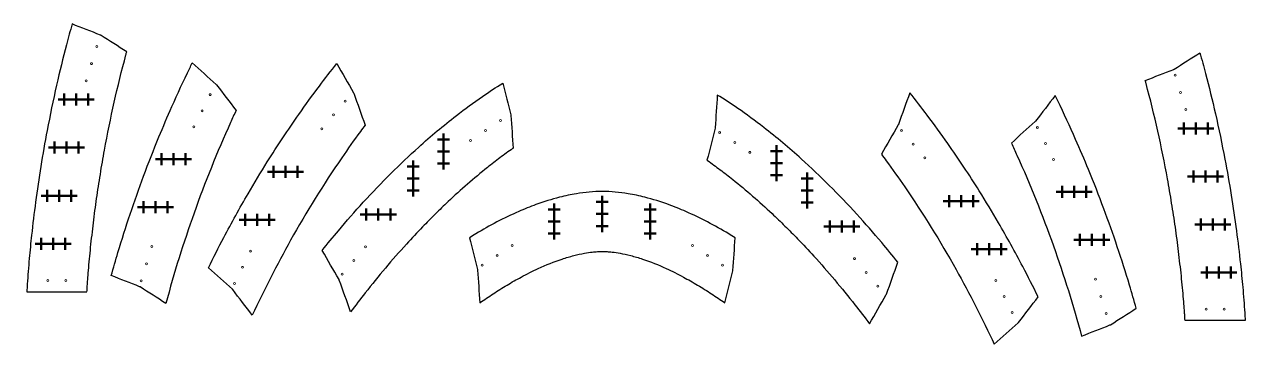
# Model space of a CAD drawing. Header units: inches. Extents: x -1683 to 11264, y -1696 to 865.
# Drawn here: x 6988 to 7395.5, y -1501.4 to -1394.7 of the extents above; entities that cross this region are included whole.
import ezdxf

# ---------------------------------------------------------------- set-up
doc = ezdxf.new("R2010")
doc.units = ezdxf.units.IN
doc.header["$MEASUREMENT"] = 0
doc.header["$PDMODE"] = 2
doc.header["$PDSIZE"] = 2
doc.layers.add('Drilling', color=3, linetype='Continuous', lineweight=13)
doc.layers.add('Engrave', color=4, linetype='Continuous', lineweight=50)

# ---------------------------------------------------------------- blocks, each defined once
blk = doc.blocks.new('*U1772')
at = {"layer": 'Engrave'}
blk.add_point((0, 0), dxfattribs=at)
blk = doc.blocks.new('*U1773')
at = {"layer": 'Engrave', "color": 0, "linetype": 'ByBlock', "lineweight": -2, "transparency": 16777216}
for p in [(0, 0), (4, 0), (8, 0)]:
    blk.add_blockref('*U1772', p, dxfattribs=at)
blk = doc.blocks.new('*U1774')
at = {"layer": 'Engrave'}
blk.add_point((0, 0), dxfattribs=at)
blk = doc.blocks.new('*U1775')
at = {"layer": 'Engrave', "color": 0, "linetype": 'ByBlock', "lineweight": -2, "transparency": 16777216}
for p in [(0, 0), (4, 0), (8, 0)]:
    blk.add_blockref('*U1774', p, dxfattribs=at)
blk = doc.blocks.new('*U1776')
at = {"layer": 'Engrave'}
blk.add_point((0, 0), dxfattribs=at)
blk = doc.blocks.new('*U1777')
at = {"layer": 'Engrave', "color": 0, "linetype": 'ByBlock', "lineweight": -2, "transparency": 16777216}
for p in [(0, 0), (4, 0), (8, 0)]:
    blk.add_blockref('*U1776', p, dxfattribs=at)
blk = doc.blocks.new('*U1778')
at = {"layer": 'Engrave'}
blk.add_point((0, 0), dxfattribs=at)
blk = doc.blocks.new('*U1779')
at = {"layer": 'Engrave', "color": 0, "linetype": 'ByBlock', "lineweight": -2, "transparency": 16777216}
for p in [(0, 0), (4, 0), (8, 0)]:
    blk.add_blockref('*U1778', p, dxfattribs=at)
blk = doc.blocks.new('*U1780')
at = {"layer": 'Engrave'}
blk.add_point((0, 0), dxfattribs=at)
blk = doc.blocks.new('*U1781')
at = {"layer": 'Engrave', "color": 0, "linetype": 'ByBlock', "lineweight": -2, "transparency": 16777216}
for p in [(0, 0), (4, 0), (8, 0)]:
    blk.add_blockref('*U1780', p, dxfattribs=at)
blk = doc.blocks.new('*U1782')
at = {"layer": 'Engrave'}
blk.add_point((0, 0), dxfattribs=at)
blk = doc.blocks.new('*U1783')
at = {"layer": 'Engrave', "color": 0, "linetype": 'ByBlock', "lineweight": -2, "transparency": 16777216}
for p in [(0, 0), (4, 0), (8, 0)]:
    blk.add_blockref('*U1782', p, dxfattribs=at)
blk = doc.blocks.new('*U1784')
at = {"layer": 'Engrave'}
blk.add_point((0, 0), dxfattribs=at)
blk = doc.blocks.new('*U1785')
at = {"layer": 'Engrave', "color": 0, "linetype": 'ByBlock', "lineweight": -2, "transparency": 16777216}
for p in [(0, 0), (4, 0), (8, 0)]:
    blk.add_blockref('*U1784', p, dxfattribs=at)
blk = doc.blocks.new('*U1786')
at = {"layer": 'Engrave'}
blk.add_point((0, 0), dxfattribs=at)
blk = doc.blocks.new('*U1787')
at = {"layer": 'Engrave', "color": 0, "linetype": 'ByBlock', "lineweight": -2, "transparency": 16777216}
for p in [(0, 0), (4, 0), (8, 0)]:
    blk.add_blockref('*U1786', p, dxfattribs=at)
blk = doc.blocks.new('*U1788')
at = {"layer": 'Engrave'}
blk.add_point((0, 0), dxfattribs=at)
blk = doc.blocks.new('*U1789')
at = {"layer": 'Engrave', "color": 0, "linetype": 'ByBlock', "lineweight": -2, "transparency": 16777216}
for p in [(0, 0), (4, 0), (8, 0)]:
    blk.add_blockref('*U1788', p, dxfattribs=at)
blk = doc.blocks.new('*U1790')
at = {"layer": 'Engrave'}
blk.add_point((0, 0), dxfattribs=at)
blk = doc.blocks.new('*U1791')
at = {"layer": 'Engrave', "color": 0, "linetype": 'ByBlock', "lineweight": -2, "transparency": 16777216}
for p in [(0, 0), (4, 0), (8, 0)]:
    blk.add_blockref('*U1790', p, dxfattribs=at)
blk = doc.blocks.new('*U1792')
at = {"layer": 'Engrave'}
blk.add_point((0, 0), dxfattribs=at)
blk = doc.blocks.new('*U1793')
at = {"layer": 'Engrave', "color": 0, "linetype": 'ByBlock', "lineweight": -2, "transparency": 16777216}
for p in [(0, 0), (4, 0), (8, 0)]:
    blk.add_blockref('*U1792', p, dxfattribs=at)
blk = doc.blocks.new('*U1794')
at = {"layer": 'Engrave'}
blk.add_point((0, 0), dxfattribs=at)
blk = doc.blocks.new('*U1795')
at = {"layer": 'Engrave', "color": 0, "linetype": 'ByBlock', "lineweight": -2, "transparency": 16777216}
for p in [(0, 0), (4, 0), (8, 0)]:
    blk.add_blockref('*U1794', p, dxfattribs=at)
blk = doc.blocks.new('*U1796')
at = {"layer": 'Engrave'}
blk.add_point((0, 0), dxfattribs=at)
blk = doc.blocks.new('*U1797')
at = {"layer": 'Engrave', "color": 0, "linetype": 'ByBlock', "lineweight": -2, "transparency": 16777216}
for p in [(0, 0), (4, 0), (8, 0)]:
    blk.add_blockref('*U1796', p, dxfattribs=at)
blk = doc.blocks.new('*U1798')
at = {"layer": 'Engrave'}
blk.add_point((0, 0), dxfattribs=at)
blk = doc.blocks.new('*U1799')
at = {"layer": 'Engrave', "color": 0, "linetype": 'ByBlock', "lineweight": -2, "transparency": 16777216}
for p in [(0, 0), (4, 0), (8, 0)]:
    blk.add_blockref('*U1798', p, dxfattribs=at)
blk = doc.blocks.new('*U1800')
at = {"layer": 'Engrave'}
blk.add_point((0, 0), dxfattribs=at)
blk = doc.blocks.new('*U1801')
at = {"layer": 'Engrave', "color": 0, "linetype": 'ByBlock', "lineweight": -2, "transparency": 16777216}
for p in [(0, 0), (4, 0), (8, 0)]:
    blk.add_blockref('*U1800', p, dxfattribs=at)
blk = doc.blocks.new('*U1802')
at = {"layer": 'Engrave'}
blk.add_point((0, 0), dxfattribs=at)
blk = doc.blocks.new('*U1803')
at = {"layer": 'Engrave', "color": 0, "linetype": 'ByBlock', "lineweight": -2, "transparency": 16777216}
for p in [(0, 0), (4, 0), (8, 0)]:
    blk.add_blockref('*U1802', p, dxfattribs=at)
blk = doc.blocks.new('*U1804')
at = {"layer": 'Engrave'}
blk.add_point((0, 0), dxfattribs=at)
blk = doc.blocks.new('*U1805')
at = {"layer": 'Engrave', "color": 0, "linetype": 'ByBlock', "lineweight": -2, "transparency": 16777216}
for p in [(0, 0), (4, 0), (8, 0)]:
    blk.add_blockref('*U1804', p, dxfattribs=at)
blk = doc.blocks.new('*U1806')
at = {"layer": 'Engrave'}
blk.add_point((0, 0), dxfattribs=at)
blk = doc.blocks.new('*U1807')
at = {"layer": 'Engrave', "color": 0, "linetype": 'ByBlock', "lineweight": -2, "transparency": 16777216}
for p in [(0, 0), (4, 0), (8, 0)]:
    blk.add_blockref('*U1806', p, dxfattribs=at)
blk = doc.blocks.new('*U1808')
at = {"layer": 'Engrave'}
blk.add_point((0, 0), dxfattribs=at)
blk = doc.blocks.new('*U1809')
at = {"layer": 'Engrave', "color": 0, "linetype": 'ByBlock', "lineweight": -2, "transparency": 16777216}
for p in [(0, 0), (4, 0), (8, 0)]:
    blk.add_blockref('*U1808', p, dxfattribs=at)
blk = doc.blocks.new('*U1810')
at = {"layer": 'Engrave'}
blk.add_point((0, 0), dxfattribs=at)
blk = doc.blocks.new('*U1811')
at = {"layer": 'Engrave', "color": 0, "linetype": 'ByBlock', "lineweight": -2, "transparency": 16777216}
for p in [(0, 0), (4, 0), (8, 0)]:
    blk.add_blockref('*U1810', p, dxfattribs=at)
blk = doc.blocks.new('*U1812')
at = {"layer": 'Engrave'}
blk.add_point((0, 0), dxfattribs=at)
blk = doc.blocks.new('*U1813')
at = {"layer": 'Engrave', "color": 0, "linetype": 'ByBlock', "lineweight": -2, "transparency": 16777216}
for p in [(0, 0), (4, 0), (8, 0)]:
    blk.add_blockref('*U1812', p, dxfattribs=at)
blk = doc.blocks.new('*U1814')
at = {"layer": 'Engrave'}
blk.add_point((0, 0), dxfattribs=at)
blk = doc.blocks.new('*U1815')
at = {"layer": 'Engrave', "color": 0, "linetype": 'ByBlock', "lineweight": -2, "transparency": 16777216}
for p in [(0, 0), (4, 0), (8, 0)]:
    blk.add_blockref('*U1814', p, dxfattribs=at)
blk = doc.blocks.new('*U1816')
at = {"layer": 'Engrave'}
blk.add_point((0, 0), dxfattribs=at)
blk = doc.blocks.new('*U1817')
at = {"layer": 'Engrave', "color": 0, "linetype": 'ByBlock', "lineweight": -2, "transparency": 16777216}
for p in [(0, 0), (4, 0), (8, 0)]:
    blk.add_blockref('*U1816', p, dxfattribs=at)
blk = doc.blocks.new('*U1818')
at = {"layer": 'Engrave'}
blk.add_point((0, 0), dxfattribs=at)
blk = doc.blocks.new('*U1819')
at = {"layer": 'Engrave', "color": 0, "linetype": 'ByBlock', "lineweight": -2, "transparency": 16777216}
for p in [(0, 0), (4, 0), (8, 0)]:
    blk.add_blockref('*U1818', p, dxfattribs=at)
blk = doc.blocks.new('*U1820')
at = {"layer": 'Engrave'}
blk.add_point((0, 0), dxfattribs=at)
blk = doc.blocks.new('*U1821')
at = {"layer": 'Engrave', "color": 0, "linetype": 'ByBlock', "lineweight": -2, "transparency": 16777216}
for p in [(0, 0), (4, 0), (8, 0)]:
    blk.add_blockref('*U1820', p, dxfattribs=at)

msp = doc.modelspace()

# ---------------------------------------------------------------- linework, layer by layer
for points, knots in [([(7022.04514, -1403.81731), (7021.955, -1404.15174), (7021.86528, -1404.48629), (7020.37609, -1410.06822), (7019.0813, -1415.34454), (7016.70288, -1425.94617), (7015.61963, -1431.27005), (7014.15332, -1439.28902), (7013.69079, -1441.96798), (7012.81753, -1447.33675), (7012.4073, -1450.02279), (7011.64324, -1455.39365), (7011.29118, -1458.07386), (7010.79601, -1462.13888), (7010.6364, -1463.49967), (7010.32616, -1466.23249), (7010.17449, -1467.61008), (7009.89147, -1470.27607), (7009.75963, -1471.56958), (7009.51434, -1474.1312), (7009.40151, -1475.39658), (7009.21081, -1477.71872), (7009.13039, -1478.76893), (7009.01772, -1480.34829), (7008.98149, -1480.87541), (7008.9116, -1481.93098), (7008.87821, -1482.45599), (7008.82981, -1483.24397), (7008.81439, -1483.49881), (7008.79897, -1483.75607), (7002.12055, -1483.75607), (6995.44214, -1483.75607), (6988.76372, -1483.75607), (6988.8134, -1482.91587), (6989.03146, -1479.22759), (6989.50487, -1472.93905), (6990.44867, -1463.82682), (6991.66161, -1453.5782), (6993.37521, -1441.94984), (6995.65977, -1428.93449), (6998.48449, -1415.41066), (7001.37595, -1403.60133), (7003.20754, -1396.84594), (7003.85165, -1394.54727), (7007.00541, -1395.78188), (7010.15917, -1397.01649), (7013.31293, -1398.2511), (7013.37111, -1398.28075), (7013.42929, -1398.31039), (7013.48747, -1398.34003), (7016.34003, -1400.16579), (7019.19258, -1401.99155), (7022.04514, -1403.81731)], [0, 0, 0, 0, 1.720795922, 1.720795922, 28.701174604, 28.701174604, 55.681553285, 55.681553285, 69.171742626, 69.171742626, 82.661931966, 82.661931966, 96.152121307, 96.152121307, 102.897215977, 102.897215977, 109.642310648, 109.642310648, 116.123436089, 116.123436089, 122.60456153, 122.60456153, 127.929898779, 127.929898779, 130.592567404, 130.592567404, 133.255236028, 133.255236028, 134.510111008, 134.510111008, 134.510111008, 135.510111008, 135.510111008, 135.510111008, 139.495281638, 153.003998701, 165.364541629, 182.868463575, 201.864247718, 221.008774355, 245.428668353, 267.263626279, 278.565986862, 278.565986862, 278.565986862, 279.565986862, 279.565986862, 279.565986862, 280.565986862, 280.565986862, 280.565986862, 281.565986862, 281.565986862, 281.565986862, 281.565986862]), ([(7361.39018, -1413.38532), (7361.48032, -1413.71975), (7361.57004, -1414.0543), (7363.05924, -1419.63622), (7364.35402, -1424.91255), (7366.73245, -1435.51417), (7367.81569, -1440.83805), (7369.282, -1448.85702), (7369.74453, -1451.53598), (7370.61779, -1456.90475), (7371.02802, -1459.59079), (7371.79209, -1464.96166), (7372.14414, -1467.64186), (7372.63931, -1471.70689), (7372.79893, -1473.06768), (7373.10917, -1475.8005), (7373.26084, -1477.17808), (7373.54385, -1479.84407), (7373.67569, -1481.13758), (7373.92098, -1483.6992), (7374.03381, -1484.96458), (7374.22452, -1487.28672), (7374.30493, -1488.33693), (7374.4176, -1489.91629), (7374.45383, -1490.44341), (7374.52372, -1491.49898), (7374.55712, -1492.024), (7374.60551, -1492.81198), (7374.62093, -1493.06681), (7374.63635, -1493.32408), (7381.31477, -1493.32408), (7387.99319, -1493.32408), (7394.6716, -1493.32408), (7394.62193, -1492.48387), (7394.40387, -1488.79559), (7393.93046, -1482.50705), (7392.98665, -1473.39482), (7391.77372, -1463.1462), (7390.06011, -1451.51785), (7387.77556, -1438.5025), (7384.95084, -1424.97866), (7382.05938, -1413.16933), (7380.22778, -1406.41394), (7379.58368, -1404.11527), (7376.73112, -1405.94103), (7373.87857, -1407.76679), (7371.02601, -1409.59255), (7370.96783, -1409.62219), (7370.90965, -1409.65184), (7370.85146, -1409.68148), (7367.6977, -1410.91609), (7364.54394, -1412.15071), (7361.39018, -1413.38532)], [0, 0, 0, 0, 1.720795922, 1.720795922, 28.701174604, 28.701174604, 55.681553285, 55.681553285, 69.171742626, 69.171742626, 82.661931966, 82.661931966, 96.152121307, 96.152121307, 102.897215977, 102.897215977, 109.642310648, 109.642310648, 116.123436089, 116.123436089, 122.60456153, 122.60456153, 127.929898779, 127.929898779, 130.592567404, 130.592567404, 133.255236028, 133.255236028, 134.510111008, 134.510111008, 134.510111008, 135.510111008, 135.510111008, 135.510111008, 139.495281638, 153.003998701, 165.364541629, 182.868463575, 201.864247718, 221.008774355, 245.428668353, 267.263626279, 278.565986862, 278.565986862, 278.565986862, 279.565986862, 279.565986862, 279.565986862, 280.565986862, 280.565986862, 280.565986862, 281.565986862, 281.565986862, 281.565986862, 281.565986862]), ([(7026.35483, -1482.08799), (7026.41301, -1482.11764), (7026.47119, -1482.14728), (7026.52937, -1482.17693), (7029.38193, -1484.00269), (7032.23448, -1485.82845), (7035.08704, -1487.65421), (7037.82357, -1477.50159), (7040.95451, -1467.45939), (7048.11204, -1447.33568), (7052.16473, -1437.26354), (7057.23961, -1426.03307), (7057.85954, -1424.68197), (7058.48719, -1423.33464), (7056.31693, -1420.49793), (7054.14667, -1417.66122), (7051.97641, -1414.82451), (7051.93436, -1414.77902), (7051.89231, -1414.73353), (7051.85026, -1414.68804), (7049.19257, -1412.30191), (7046.53488, -1409.91577), (7043.87719, -1407.52964), (7043.59356, -1408.10766), (7041.24384, -1412.92548), (7037.45265, -1421.1094), (7032.33776, -1433.10503), (7027.66998, -1445.03837), (7023.13079, -1457.87429), (7019.60636, -1468.95303), (7017.61588, -1475.80631), (7016.89354, -1478.38416), (7020.04731, -1479.61877), (7023.20107, -1480.85338), (7026.35483, -1482.08799)], [0, 0, 0, 0, 1, 1, 1, 2, 2, 2, 54.23996144, 54.23996144, 108.200718803, 108.200718803, 115.6030766, 115.6030766, 115.6030766, 116.6030766, 116.6030766, 116.6030766, 117.6030766, 117.6030766, 117.6030766, 118.6030766, 118.6030766, 118.6030766, 121.651498086, 143.981814563, 161.298941927, 183.389805747, 204.640504328, 225.751938847, 238.427011644, 238.427011644, 238.427011644, 239.427011644, 239.427011644, 239.427011644, 239.427011644]), ([(7057.37669, -1483.05469), (7059.54695, -1485.8914), (7061.71721, -1488.72811), (7063.88747, -1491.56482), (7067.83515, -1483.0906), (7072.08819, -1474.76603), (7081.92188, -1457.18883), (7087.60558, -1448.0004), (7095.71437, -1436.174), (7097.77795, -1433.2625), (7100.41229, -1429.67315), (7100.94438, -1428.95456), (7101.47932, -1428.23854), (7100.21923, -1424.71213), (7098.95914, -1421.18573), (7097.69904, -1417.65932), (7097.6743, -1417.60564), (7097.64955, -1417.55197), (7097.62481, -1417.49829), (7095.76167, -1414.24989), (7093.89854, -1411.00149), (7092.0354, -1407.7531), (7090.06296, -1410.22278), (7085.74717, -1415.78649), (7077.89343, -1426.60638), (7069.96633, -1438.569), (7061.68405, -1452.28258), (7055.16331, -1464.06261), (7050.93803, -1472.3757), (7049.27747, -1475.75982), (7051.93516, -1478.14595), (7054.59285, -1480.53209), (7057.25054, -1482.91822), (7057.29259, -1482.96371), (7057.33464, -1483.0092), (7057.37669, -1483.05469)], [0, 0, 0, 0, 1, 1, 1, 47.558399566, 47.558399566, 101.519156929, 101.519156929, 119.414061916, 119.414061916, 123.914444798, 123.914444798, 123.914444798, 124.914444798, 124.914444798, 124.914444798, 125.914444798, 125.914444798, 125.914444798, 126.914444798, 126.914444798, 126.914444798, 141.877626836, 160.246714419, 190.208464593, 209.790522424, 236.090572781, 253.938082719, 253.938082719, 253.938082719, 254.938082719, 254.938082719, 254.938082719, 255.938082719, 255.938082719, 255.938082719, 255.938082719]), ([(7092.8585, -1479.89066), (7094.11859, -1483.41707), (7095.37868, -1486.94347), (7096.63877, -1490.46988), (7098.2309, -1488.33876), (7099.84818, -1486.2303), (7103.6924, -1481.34919), (7105.9407, -1478.5921), (7110.52394, -1473.1608), (7112.84678, -1470.50183), (7116.97363, -1465.96723), (7118.76921, -1464.05452), (7121.98699, -1460.72818), (7123.39649, -1459.30383), (7126.24073, -1456.49305), (7127.67213, -1455.11039), (7131.23899, -1451.75149), (7133.38384, -1449.80776), (7137.75045, -1446.01517), (7139.96947, -1444.16774), (7143.6058, -1441.27116), (7145.00328, -1440.18765), (7147.80152, -1438.08135), (7149.20496, -1437.05683), (7150.66983, -1436.02399), (7150.72612, -1435.98436), (7150.78242, -1435.94478), (7150.54244, -1432.30762), (7150.30245, -1428.67046), (7150.06247, -1425.03331), (7150.05297, -1424.97334), (7150.04348, -1424.91338), (7150.03398, -1424.85342), (7149.13827, -1421.32012), (7148.24257, -1417.78682), (7147.34686, -1414.25352), (7145.04651, -1415.67662), (7139.78062, -1419.12517), (7130.31666, -1426.10567), (7120.10592, -1434.67176), (7109.86361, -1444.42547), (7100.94364, -1453.7182), (7093.41687, -1462.33678), (7088.96093, -1467.77314), (7087.19486, -1469.98444), (7089.05799, -1473.23283), (7090.92113, -1476.48123), (7092.78426, -1479.72963), (7092.80901, -1479.78331), (7092.83375, -1479.83698), (7092.8585, -1479.89066)], [0, 0, 0, 0, 1, 1, 1, 14.394522104, 14.394522104, 32.289427092, 32.289427092, 50.184332079, 50.184332079, 63.576295413, 63.576295413, 73.758240588, 73.758240588, 83.940185762, 83.940185762, 98.946111003, 98.946111003, 113.952036243, 113.952036243, 123.159438079, 123.159438079, 132.366839915, 132.366839915, 132.734722163, 132.734722163, 132.734722163, 133.734722163, 133.734722163, 133.734722163, 134.734722163, 134.734722163, 134.734722163, 135.734722163, 135.734722163, 135.734722163, 148.538038409, 165.53103862, 191.384455672, 211.583777529, 232.473757024, 252.350283598, 265.747943698, 265.747943698, 265.747943698, 266.747943698, 266.747943698, 266.747943698, 267.747943698, 267.747943698, 267.747943698, 267.747943698]), ([(7218.05836, -1429.31058), (7218.06786, -1429.25062), (7218.07735, -1429.19065), (7218.08685, -1429.13069), (7218.32683, -1425.49353), (7218.56682, -1421.85638), (7218.8068, -1418.21922), (7221.10715, -1419.64232), (7226.37304, -1423.09087), (7235.837, -1430.07137), (7246.04774, -1438.63746), (7256.29005, -1448.39117), (7265.21002, -1457.6839), (7272.73679, -1466.30249), (7277.19273, -1471.73884), (7278.9588, -1473.95014), (7277.69871, -1477.47654), (7276.43862, -1481.00295), (7275.17853, -1484.52935), (7275.15378, -1484.58303), (7275.12904, -1484.63671), (7275.10429, -1484.69039), (7273.24116, -1487.93878), (7271.37802, -1491.18718), (7269.51489, -1494.43558), (7267.92276, -1492.30446), (7266.30548, -1490.19601), (7262.46126, -1485.31489), (7260.21296, -1482.5578), (7255.62972, -1477.1265), (7253.30688, -1474.46753), (7249.18003, -1469.93293), (7247.38445, -1468.02022), (7244.16667, -1464.69388), (7242.75717, -1463.26953), (7239.91293, -1460.45875), (7238.48153, -1459.07609), (7234.91467, -1455.71719), (7232.76982, -1453.77346), (7228.40321, -1449.98087), (7226.18419, -1448.13344), (7222.54786, -1445.23686), (7221.15038, -1444.15335), (7218.35214, -1442.04705), (7216.9487, -1441.02253), (7215.48383, -1439.98969), (7215.42754, -1439.95006), (7215.37124, -1439.91048), (7216.26695, -1436.37718), (7217.16265, -1432.84388), (7218.05836, -1429.31058)], [0, 0, 0, 0, 1, 1, 1, 2, 2, 2, 14.803316246, 31.796316456, 57.649733509, 77.849055365, 98.739034861, 118.615561435, 132.013221534, 132.013221534, 132.013221534, 133.013221534, 133.013221534, 133.013221534, 134.013221534, 134.013221534, 134.013221534, 135.013221534, 135.013221534, 135.013221534, 148.407743639, 148.407743639, 166.302648626, 166.302648626, 184.197553613, 184.197553613, 197.589516948, 197.589516948, 207.771462122, 207.771462122, 217.953407297, 217.953407297, 232.959332537, 232.959332537, 247.965257777, 247.965257777, 257.172659613, 257.172659613, 266.38006145, 266.38006145, 266.747943698, 266.747943698, 266.747943698, 267.747943698, 267.747943698, 267.747943698, 267.747943698]), ([(7279.08523, -1428.20541), (7279.10998, -1428.15173), (7279.13472, -1428.09805), (7279.15947, -1428.04437), (7280.41956, -1424.51797), (7281.67965, -1420.99156), (7282.93974, -1417.46516), (7284.91218, -1419.93485), (7289.22797, -1425.49855), (7297.08171, -1436.31844), (7305.00881, -1448.28107), (7313.29109, -1461.99464), (7319.81183, -1473.77467), (7324.03711, -1482.08776), (7325.69767, -1485.47188), (7323.52741, -1488.30859), (7321.35715, -1491.1453), (7319.18689, -1493.98201), (7319.14484, -1494.0275), (7319.10279, -1494.07299), (7319.06074, -1494.11848), (7316.40305, -1496.50462), (7313.74536, -1498.89075), (7311.08767, -1501.27689), (7307.13999, -1492.80267), (7302.88696, -1484.47809), (7293.05326, -1466.9009), (7287.36956, -1457.71246), (7279.26077, -1445.88606), (7277.19719, -1442.97456), (7274.56285, -1439.38521), (7274.03076, -1438.66663), (7273.49582, -1437.9506), (7275.35896, -1434.7022), (7277.22209, -1431.4538), (7279.08523, -1428.20541)], [0, 0, 0, 0, 1, 1, 1, 2, 2, 2, 16.963182038, 35.332269621, 65.294019795, 84.876077626, 111.176127983, 129.02363792, 129.02363792, 129.02363792, 130.02363792, 130.02363792, 130.02363792, 131.02363792, 131.02363792, 131.02363792, 132.02363792, 132.02363792, 132.02363792, 178.582037486, 178.582037486, 232.542794849, 232.542794849, 250.437699836, 250.437699836, 254.938082719, 254.938082719, 254.938082719, 255.938082719, 255.938082719, 255.938082719, 255.938082719]), ([(7324.74303, -1427.06497), (7324.78508, -1427.01948), (7324.82713, -1426.97399), (7324.86918, -1426.9285), (7327.03944, -1424.09178), (7329.2097, -1421.25507), (7331.37996, -1418.41836), (7331.66359, -1418.99638), (7334.01331, -1423.8142), (7337.8045, -1431.99813), (7342.91939, -1443.99375), (7347.58717, -1455.92709), (7352.12636, -1468.76301), (7355.65079, -1479.84176), (7357.64127, -1486.69503), (7358.3636, -1489.27289), (7355.51105, -1491.09865), (7352.65849, -1492.92441), (7349.80594, -1494.75017), (7349.74776, -1494.77981), (7349.68957, -1494.80946), (7349.63139, -1494.8391), (7346.47763, -1496.07371), (7343.32387, -1497.30832), (7340.17011, -1498.54294), (7337.43358, -1488.39032), (7334.30264, -1478.34812), (7327.14511, -1458.22441), (7323.09242, -1448.15226), (7318.01753, -1436.9218), (7317.39761, -1435.57069), (7316.76996, -1434.22337), (7319.42765, -1431.83724), (7322.08534, -1429.4511), (7324.74303, -1427.06497)], [0, 0, 0, 0, 1, 1, 1, 2, 2, 2, 5.048421486, 27.378737963, 44.695865327, 66.786729147, 88.037427728, 109.148862247, 121.823935044, 121.823935044, 121.823935044, 122.823935044, 122.823935044, 122.823935044, 123.823935044, 123.823935044, 123.823935044, 124.823935044, 124.823935044, 124.823935044, 177.063896484, 177.063896484, 231.024653847, 231.024653847, 238.427011644, 238.427011644, 238.427011644, 239.427011644, 239.427011644, 239.427011644, 239.427011644]), ([(7138.94121, -1476.53021), (7138.93171, -1476.47025), (7138.92221, -1476.41028), (7138.91272, -1476.35032), (7138.01701, -1472.81702), (7137.1213, -1469.28372), (7136.2256, -1465.75042), (7136.93655, -1465.31059), (7142.23284, -1462.09213), (7149.56196, -1458.22225), (7159.00531, -1454.41411), (7165.43141, -1452.3879), (7171.40045, -1451.11228), (7176.15668, -1450.49553), (7179.04145, -1450.36274), (7180.48859, -1450.36055), (7181.93573, -1450.36274), (7184.82049, -1450.49553), (7189.57673, -1451.11228), (7195.54576, -1452.3879), (7201.97187, -1454.41411), (7211.41522, -1458.22225), (7218.74434, -1462.09213), (7224.04062, -1465.31059), (7224.75158, -1465.75042), (7224.51159, -1469.38758), (7224.27161, -1473.02473), (7224.03163, -1476.66189), (7224.02213, -1476.72185), (7224.01263, -1476.78182), (7224.00314, -1476.84178), (7223.10743, -1480.37508), (7222.21172, -1483.90838), (7221.31602, -1487.44168), (7219.85254, -1486.41276), (7218.38238, -1485.41724), (7215.35556, -1483.44883), (7213.79947, -1482.47938), (7210.66254, -1480.61275), (7209.09254, -1479.72215), (7205.62229, -1477.86013), (7203.72202, -1476.91109), (7199.15616, -1474.81745), (7196.49244, -1473.74938), (7192.56042, -1472.43809), (7191.24501, -1472.04676), (7188.73573, -1471.39806), (7187.54675, -1471.13592), (7185.50749, -1470.7704), (7184.64506, -1470.64448), (7183.22042, -1470.48707), (7182.64165, -1470.43887), (7181.53419, -1470.37731), (7181.00782, -1470.36192), (7180.48859, -1470.36059), (7179.96936, -1470.36192), (7179.44299, -1470.37731), (7178.33553, -1470.43887), (7177.75676, -1470.48707), (7176.33212, -1470.64448), (7175.46968, -1470.7704), (7173.43043, -1471.13592), (7172.24145, -1471.39806), (7169.73217, -1472.04676), (7168.41676, -1472.43809), (7164.48473, -1473.74938), (7161.82102, -1474.81745), (7157.25516, -1476.91109), (7155.35488, -1477.86013), (7151.88464, -1479.72215), (7150.31463, -1480.61275), (7147.1777, -1482.47938), (7145.62162, -1483.44883), (7142.59479, -1485.41724), (7141.12463, -1486.41276), (7139.66116, -1487.44168), (7139.42117, -1483.80452), (7139.18119, -1480.16737), (7138.94121, -1476.53021)], [0, 0, 0, 0, 1, 1, 1, 2, 2, 2, 5.957023332, 31.329817032, 41.117358948, 54.145481431, 63.174078468, 69.983332628, 76.831480254, 76.831480254, 76.831480254, 83.679627881, 90.488882041, 99.517479078, 112.545601561, 122.333143476, 147.705937177, 151.662960509, 151.662960509, 151.662960509, 152.662960509, 152.662960509, 152.662960509, 153.662960509, 153.662960509, 153.662960509, 154.662960509, 154.662960509, 154.662960509, 164.225826691, 164.225826691, 174.156575122, 174.156575122, 184.087323553, 184.087323553, 196.104389782, 196.104389782, 212.988423632, 212.988423632, 221.652289357, 221.652289357, 229.790446778, 229.790446778, 236.020449249, 236.020449249, 240.513290161, 240.513290161, 244.675509182, 244.675509182, 244.675509182, 248.837728203, 248.837728203, 253.330569115, 253.330569115, 259.560571587, 259.560571587, 267.698729007, 267.698729007, 276.362594732, 276.362594732, 293.246628582, 293.246628582, 305.263694811, 305.263694811, 315.194443242, 315.194443242, 325.125191673, 325.125191673, 334.688057855, 334.688057855, 334.688057855, 335.688057855, 335.688057855, 335.688057855, 335.688057855])]:
    msp.add_open_spline(points, degree=3, knots=knots)
at = {"layer": 'Drilling'}
for centre in [(7012.06184, -1402.0483), (7010.28873, -1407.78032), (7008.51563, -1413.51235), (7371.37348, -1411.6163), (7049.8327, -1418.11148), (7373.14659, -1417.34833), (7094.82054, -1420.28683), (7047.13372, -1423.47017), (7090.94691, -1424.86886), (7374.9197, -1423.08035), (7044.43475, -1428.82886), (7087.07328, -1429.45089), (7141.55018, -1430.05222), (7146.55982, -1426.75017), (7280.1546, -1429.99889), (7325.42445, -1429.00021), (7136.54054, -1433.35427), (7219.59384, -1430.71587), (7224.60348, -1434.01792), (7284.02823, -1434.58092), (7328.12343, -1434.3589), (7229.61312, -1437.31997), (7287.90186, -1439.16295), (7330.8224, -1439.71758), (7030.42306, -1468.68913), (7063.32991, -1470.2656), (7101.60089, -1468.77208), (7150.46748, -1468.34093), (7210.5097, -1468.34093), (7028.64995, -1474.42115), (7097.72726, -1473.35411), (7140.4482, -1474.94503), (7145.45784, -1471.64298), (7215.51934, -1471.64298), (7220.52898, -1474.94503), (7264.55277, -1472.73779), (7060.63094, -1475.62429), (7093.85363, -1477.93614), (7268.4264, -1477.31982), (6995.78135, -1480.00607), (7001.78135, -1480.00607), (7026.87685, -1480.15317), (7057.93196, -1480.98298), (7272.30003, -1481.90184), (7311.64523, -1479.97767), (7344.83409, -1479.57785), (7314.3442, -1485.33635), (7346.6072, -1485.30988), (7317.04318, -1490.69504), (7348.3803, -1491.0419), (7381.65398, -1489.57408), (7387.65398, -1489.57408)]:
    msp.add_circle(centre, 0.3225, dxfattribs=at)

# ---------------------------------------------------------------- block references
at = {"layer": 'Engrave', "xscale": -1}
for name, p in [('*U1779', (7009.1908, -1419.75607)), ('*U1777', (7006.03122, -1435.75607)), ('*U1783', (7041.57937, -1439.59297)), ('*U1787', (7078.93232, -1443.82315)), ('*U1775', (7003.49693, -1451.75607)), ('*U1781', (7035.68048, -1455.59297)), ('*U1785', (7069.54446, -1459.82315)), ('*U1789', (7109.87187, -1458.05449)), ('*U1773', (7001.56657, -1467.75607))]:
    msp.add_blockref(name, p, dxfattribs=at)
at = {"layer": 'Engrave'}
for name, p in [('*U1821', (7374.24452, -1429.32408)), ('*U1819', (7377.4041, -1445.32408)), ('*U1813', (7333.67778, -1450.48169)), ('*U1809', (7296.04282, -1453.53521)), ('*U1801', (7256.28179, -1462.02019)), ('*U1817', (7379.93839, -1461.32408)), ('*U1811', (7339.57667, -1466.48169)), ('*U1807', (7305.43068, -1469.53521)), ('*U1815', (7381.86875, -1477.32408))]:
    msp.add_blockref(name, p, dxfattribs=at)
at = {"layer": 'Engrave', "xscale": -1, "rotation": 270}
for name, p in [('*U1791', (7127.61006, -1441.00988)), ('*U1793', (7117.46255, -1450.06082)), ('*U1795', (7164.48859, -1464.40439)), ('*U1799', (7180.48859, -1461.86056))]:
    msp.add_blockref(name, p, dxfattribs=at)
at = {"layer": 'Engrave', "rotation": 90.00000000000001}
for name, p in [('*U1803', (7238.5436, -1444.97559)), ('*U1805', (7248.69111, -1454.02652)), ('*U1797', (7196.48859, -1464.40439))]:
    msp.add_blockref(name, p, dxfattribs=at)

doc.saveas('drawing.dxf')
